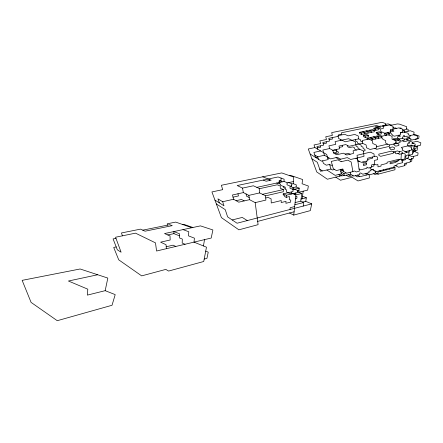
<?xml version="1.0" encoding="UTF-8"?>
<svg xmlns="http://www.w3.org/2000/svg" width="443" height="443" viewBox="0 0 443 443"><rect width="100%" height="100%" fill="white"/><g stroke="black" fill="none" stroke-linecap="round" stroke-linejoin="round"><path stroke-width="0.66" d="M387.553 132.59L389.441 133.343L389.43 134.733L388.55 134.927M389.391 169.104L389.397 168.274M367.153 139.423L367.042 138.238L379.978 135.408L381.849 136.189L381.91 138.282L382.846 138.681L382.863 139.368L385.698 140.581L385.726 142.973L386.202 143.515L389.552 144.972L389.541 146.317L376.738 149.302L374.878 148.433M298.964 190.224L297.713 190.518L297.474 192.561L291.25 194.04L286.566 192.085L286.676 189.958L285.126 189.322L285.22 187.145L280.613 185.307L280.635 184.21L279.129 183.612L279.162 180.7L281.012 180.301M280.07 182.306L280.087 181.392L279.156 181.037M391.595 125.806L391.606 125.147L388.035 123.841L385.676 124.328M281.061 178.064L280.989 181.403L282.163 181.851M385.98 135.281L384.446 134.312L384.43 133.271L393.893 131.211L392.969 130.53L393.057 126.344L389.319 124.965L383.212 126.244L383.383 128.392L380.659 128.968L380.736 131.438L386.307 134.024L389.441 133.343M393.185 139.623L393.196 139.024L396.275 138.327L398.213 139.113L398.152 140.464L400.101 141.262L400.029 142.602L393.877 144.03L393.855 144.695L395.765 146.184L398.85 145.465L398.916 144.13L395.998 142.912L395.904 142.192M395.101 140.414L395.123 139.811L393.196 139.024M256.84 187.356L284.029 181.447L287.119 182.616L287.003 184.825L290.132 186.038L289.977 188.214L293.139 189.466L292.95 191.597L283.221 193.879L283.182 194.931L284.727 195.601L284.683 196.637L286.233 197.318L289.467 196.542L289.251 199.505L290.785 200.181L290.63 202.13L285.918 203.304L286.017 201.355L281.189 202.545L281.239 200.552L271.254 202.983L271.105 198.846L268.104 197.428L265.739 197.982M259.199 188.757L277.196 184.797L280.286 186.043L280.247 188.269L283.37 189.56L283.293 191.747L265.595 195.85M283.67 186.525L283.625 187.616L285.17 188.242M393.921 167.105L395.012 167.653L394.935 169.78L378.04 174.188L375.254 172.654M284.029 181.447L284.113 179.194L278.082 176.962L237.188 185.523L242.498 188.103L253.357 185.783L259.161 188.402L259.615 192.932L265.59 195.745L265.878 200.092L255.19 202.628L249.542 199.671L238.738 202.174L233.572 199.256L222.663 201.731L217.95 198.857L219.357 202.883M398.528 135.27L400.433 136.189L397.41 136.87L397.382 137.546L398.307 138.604L399.27 138.986L402.288 138.299L404.237 139.074L404.143 140.409L401.125 141.107L400.162 140.713L400.195 140.049L399.237 139.656L399.27 138.986M397.919 153.422L399.342 154.319L402.36 153.577L402.443 152.32L400.511 151.467L399.381 151.744M398.052 160.632L398.03 161.125L396.048 161.623L396.02 162.31L390.095 163.805L390.106 162.636L399.021 160.394L399.082 159.203L387.088 162.204L387.093 163.389L381.013 164.923L381.052 166.092L377.995 166.867L377.879 164.514L376.323 164.901L375.542 164.491L373.875 164.824L373.958 166.003L371.671 166.579M286.233 197.318L286.35 195.225L283.221 193.879M400.655 133.055L400.677 132.656L403.606 132.014L404.509 132.352L404.631 130.668L402.781 129.987M400.948 128.581L400.981 127.961L399.896 128.193M402.366 153.472L403.329 153.239L405.256 154.086L404.863 158.921L401.951 159.652L401.015 159.22L401.352 153.826M402.288 138.299L402.366 137.086L403.346 136.859L403.429 135.663L404.387 135.447L404.293 136.776L407.217 136.117L407.106 137.424L409.991 136.771L410.118 135.458L408.202 134.733L408.319 133.415L404.537 131.997M402.621 140.819L404.049 141.732L407.023 141.046L407.134 139.722L405.184 138.952L404.232 139.168M401.951 159.652L401.851 161.125L402.731 161.54L402.654 162.67L396.956 164.126L396.906 165.245L394.048 165.975L394.015 167.083L376.567 171.579L374.844 170.904M402.814 160.394L402.886 159.419M291.295 191.985L291.212 193.037L295.93 194.986L293.742 215.082L289.517 212.994M290.027 209.495L290.171 207.712L294.673 206.56M405.273 151.506L404.841 151.894L406.281 152.519L406.381 151.362M408.042 131.228L408.197 129.428L406.552 128.835M291.782 184.022L293.227 183.701L293.803 177.117L281.726 172.92L221.373 185.268L222.713 189.659L211.926 191.935L221.406 217.607L238.877 229.823L258.103 224.662L255.19 202.628M292.928 189.382L293.089 187.572L291.544 186.974L291.804 183.756L288.714 182.594M406.198 163.096L406.043 164.796L404.348 165.233M409.825 138.482L409.864 138.061L408.917 137.695L408.889 137.02M409.027 151.844L408.751 154.673L409.686 155.083L412.499 154.386L413.059 149.568L411.558 148.942M409.321 150.648L409.21 151.799L406.281 152.519M294.977 194.593L295.021 194.139L293.482 193.508M408.8 155.914L409.509 155.006M293.083 187.649L296.096 186.963L296.317 184.853L293.227 183.701M295.592 194.848L295.791 192.96M412.488 143.549L412.627 142.275L410.694 141.505L408.817 141.943L408.762 142.568L409.725 142.956L407.826 143.399L407.71 144.673L407.233 145.138L408.618 145.708L411.353 145.06L412.278 145.437L410.849 145.775L410.788 146.395L415.047 145.382M410.102 135.586L413.779 134.755L414.072 132.13L410.246 130.74L403.933 132.13M413.701 156.34L413.474 158.217L411.414 158.738L411.968 158.987L411.708 161.219L410.179 161.606M414.072 149.014L414.017 149.468L415.185 149.956L414.969 151.689M296.096 186.963L299.219 188.153L298.715 192.245L307.663 190.119L308.361 186.032L302.06 183.751L302.63 179.526L290.575 175.362L289.44 175.6M416.342 146.262L416.055 148.532L413.972 149.036L414.033 148.521L413.469 148.106L414.105 147.923L414.177 147.325L413.618 146.877L414.897 146.611L415.202 144.13L412.544 143.072M417.71 145.935L417.118 150.31L415.08 150.814M295.104 202.584L300.747 201.166L301.833 193.486L297.563 191.786M302.087 198.824L303.217 191.177M303.206 206.078L303.787 202.473L300.747 201.166M203.442 245.954L204.522 239.635M302.862 202.074L305.736 201.344L306.351 197.766L302.48 196.188M105.174 290.674L107.826 278.071L80.117 268.984L22.15 280.353L31.093 302.403L57.258 320.699L112.024 305.271L115.202 294.612L105.174 290.674L87.36 295.11L87.803 289.174L68.427 281.017L97.698 274.749M305.736 201.344L311.722 203.869L310.294 210.635L293.742 215.082M204.19 259.089L206.942 258.352L208.238 252.167L205.724 251.103M257.671 221.406L294.102 211.787M377.353 173.811L374.9 174.448L373.604 173.728M368.609 174.481L360.181 176.657L357.551 175.096M395.012 167.653L377.929 172.067L378.04 174.188M311.722 203.869L237.055 223.228L227.602 216.865L225.249 209.655L216.356 203.935M375.177 171.441L375.946 171.242M359.572 176.297L357.346 176.873L355.336 175.661M350.463 175.987L348.364 176.524L346.288 175.234M353.171 175.744L350.978 176.308L348.375 174.708M340.313 169.586L341.348 173.811L344.383 175.716L350.557 174.154L353.719 176.076L359.86 174.503L359.666 173.191L360.646 172.942L362.861 174.226L369.047 172.637L368.914 171.28L370.398 170.904L370.337 170.234L372.574 169.663L375.149 171.07L375.299 173.291L369.263 174.852L366.516 173.285M409.792 159.541L411.968 158.987M232.215 219.966L242.26 217.424L247.277 220.575M294.866 204.738L303.787 202.473M341.442 175.683L327.377 179.232L316.745 171.934L308.273 148.998L314.912 147.563L326.69 154.469L328.174 159.563L321.463 161.125L310.128 154.009M401.884 160.626L405.666 159.674L405.766 158.511L408.612 157.797L408.845 155.438L407.898 155.022L406.026 155.487L405.866 157.343L405.024 156.972M343.929 175.434L341.869 175.954L339.299 174.326M341.348 173.811L335.141 175.367L326.923 170.023M340.811 171.618L343.873 173.523L346.11 172.964M399.054 159.713L401.015 159.22M352.877 171.441L354.627 171.004L356.25 171.956L359.367 171.17L357.019 155.277L370.304 152.159L374.014 153.976L374.185 156.6L367.618 158.179L367.873 160.737L361.289 162.337L357.783 160.438M301.041 199.084L306.351 197.766M342.943 170.034L341.802 170.317L341.553 169.281M412.654 153.068L413.413 152.885L413.552 151.7L412.848 151.401M295.509 198.835L296.782 198.519L297.009 196.576L295.808 196.077M334.57 169.459L332.416 169.985L330.938 169.049L329.592 164.419L326.33 165.195L323.412 163.351L322.609 160.853M415.185 149.956L412.942 150.598M322.31 170.854L320.472 171.297L317.338 162.299L311.894 158.799M330.938 169.049L322.465 170.954L319.713 169.126M357.966 161.689L359.434 161.335M367.74 159.397L372.535 158.234L372.441 157.016M332.272 165.067L331.093 165.35L329.592 164.419M414.897 146.611L420.485 145.271L420.85 142.79L416.985 141.295L412.627 142.319M374.185 156.545L375.653 156.191L377.502 157.104L377.63 159.635L374.44 160.416L374.684 164.093L371.533 164.879L371.727 167.26L368.593 168.047L366.859 167.1L366.981 168.262L360.707 169.841L359.029 168.883M393.268 151.955L397.543 150.93L399.481 151.788L399.409 153.062L396.358 153.804L395.394 153.367L395.438 152.099L393.899 152.47L393.334 152.215M301.833 193.486L297.236 194.593L295.686 193.956M341.138 161.717L347.805 160.144L351.166 162.033L352.905 171.613L346.526 173.219L340.523 169.536M286.35 195.225L291.284 194.051M411.863 143.704L413.28 143.366M166.208 246.779L173.041 245.178L175.821 246.452M363.41 151.091L365.071 150.709L364.927 149.363L363.127 148.483L362.972 147.12L361.183 146.256L361.012 144.883L357.484 143.194L357.291 141.81L355.552 140.985L355.347 139.589M293.133 189.565L299.219 188.153M376.6 146.672L387.631 144.136M345.108 154.092L348.469 153.317L350.169 154.225M327.814 158.312L329.077 158.024M389.552 144.972L395.859 143.51L395.953 140.769L392.033 139.146L392.083 136.355L388.206 134.794L362.224 140.509L362.546 143.294L366.151 144.994L366.422 147.729L370.082 149.479L376.666 147.956L376.522 145.21L372.762 143.499L372.569 140.697L367.042 138.238M359.805 149.241L353.088 150.781L353.52 153.444L346.797 155.006L343.447 153.189L336.686 154.734L333.485 152.929L332.809 150.288L329.658 148.538L322.836 150.044L324.414 155.244L330.55 158.899L337.317 157.326L340.567 159.187M395.948 140.968L398.152 140.464M262.561 194.316L283.37 189.56M236.125 200.696L241.513 199.461L244.182 200.912M314.785 154.984L317.675 156.772L324.414 155.244M414.172 134.899L415.279 134.65L419.05 136.045L418.713 138.554L415.152 139.274M317.753 157.005L315.654 157.481L313.893 152.425L320.654 150.93M395.123 139.811L398.213 139.113M335.074 153.826L338.452 153.056L338.147 151.744L334.941 149.983L332.848 150.448M333.485 152.929L336.846 152.171L336.215 149.524M233.572 199.256L232.475 194.992L243.362 192.589L248.844 195.363L259.615 192.932M290.115 186.254L291.632 185.916M362.546 143.294L349.156 146.284L345.767 144.568L338.989 146.063L339.593 148.77L332.809 150.288M233.029 197.152L238.439 195.944L237.957 193.779M371.007 139.999L381.888 137.59M339.294 147.425L342.672 146.672L342.389 145.31M287.103 182.948L293.416 181.558M403.13 130.115L406.508 129.378L406.718 126.726L399.409 124.129L397.437 123.924L390.466 125.386M279.129 183.612L278.176 183.823L276.67 183.042M116.204 246.917L113.707 247.465L118.73 259.831L141.677 275.878L165.798 269.399L168.611 271.055L203.73 261.497L206.471 247.183L194.001 242.133L194.427 238.168L188.496 235.87L188.79 231.75L182.998 229.612M392.969 130.53L390.66 130.768M358.675 138.869L345.23 141.788L338.635 138.515L338.02 135.696L344.754 134.29L348.104 135.863L354.804 134.445L358.304 136.023L358.675 138.869L360.436 139.683L360.608 141.079L362.391 141.91M365.248 137.441L368.504 136.732L368.382 135.32L366.588 134.545L363.326 135.242L363.476 136.649L365.248 137.441L365.11 136.029L363.326 135.242M378.128 134.639L381.29 133.952L381.251 132.546L379.396 131.792L376.229 132.474L376.262 133.177L377.176 133.559L377.209 134.257L378.128 134.639L378.067 133.232L376.229 132.474M317.326 147.929L320.66 147.203L320.256 145.891M167.819 234.951L173.927 233.627L179.498 235.87M323.202 143.842L326.535 143.128L326.164 141.788M365.11 136.029L368.382 135.32M378.067 133.232L381.251 132.546M361.566 134.467L374.413 131.726L374.329 130.308L372.53 129.577L359.655 132.285L359.832 133.703L361.566 134.467L361.405 133.044L359.655 132.285M378.843 128.575L380.177 128.293L380.127 126.886L376.556 125.502L341.481 132.762L341.763 134.168L338.463 134.855L338.618 135.575M329.138 139.717L332.466 139.013L332.128 137.64M361.405 133.044L374.329 130.308M380.127 126.886L373.898 128.193L373.936 128.896L375.764 130.32L378.887 129.661L378.831 128.248L375.238 126.836L378.328 126.189M338.164 136.372L328.778 138.343L329.492 141.073L322.809 142.502L323.589 145.171L316.9 146.616L317.747 149.225M373.898 128.193L375.692 128.907L378.831 128.248M378.92 126.421L381.174 125.95L382.071 126.46L382.697 126.327L382.68 125.635L385.681 125.009L386.905 125.469M115.961 238.323L113.092 238.915L117.317 249.791L121.1 252.222L115.562 237.232L135.514 233.151L155.487 242.864L156.567 251.02L211.2 238.046L212.895 229.95L200.469 225.875L164.53 233.566L170.007 235.87L170.173 240.001L160.61 242.16L166.07 244.73L166.335 248.7M182.754 224.551L183.773 224.341L192.899 227.492M142.768 230.155L169.713 224.701L172.244 225.637L145.071 231.196L140.52 229.136L121.471 232.952L122.412 235.831M191.852 227.719L175.688 222.098L167.238 223.787L167.31 225.188M396.607 128.376L395.217 127.861L394.132 128.093L393.035 127.396M413.779 134.755L417.649 136.189L417.312 138.77L411.641 140.088L410.866 139.783M382.68 125.635L383.898 126.1M293 188.624L297.713 190.479M262.688 176.812L271.177 180.157L266.132 181.226L263.275 180.063M369.346 130.248L371.134 130.984L371.234 132.402M366.139 130.918L367.911 131.665L368.033 133.088M412.915 150.819L418.081 152.996L417.749 155.327L412.234 156.711L409.459 155.493M376.777 136.112L378.638 136.898L378.699 138.299M362.911 131.599L364.672 132.352L364.81 133.775M373.56 136.815L375.404 137.607L375.481 139.008M185.041 244.259L182.184 243.03L182.322 239.082L179.465 237.908L179.531 233.782L173.894 231.562L173.927 233.627M370.315 137.524L372.142 138.327L372.242 139.728M406.89 158.229L410.379 159.807L410.129 162.088L404.487 163.539L404.304 165.771L398.65 167.232L395.4 165.632M356.46 150.005L354.71 149.125L354.5 147.768L352.761 146.899L349.4 147.652L347.705 146.783L347.45 145.42M249.199 197.545L246.452 196.127L246.064 193.956M385.482 169.281L386.551 169.841M379.767 170.754L380.825 171.319M355.884 158.251L357.595 159.175M341.154 161.723L337.937 159.851L331.253 161.424L333.269 168.639L336.337 170.566L342.827 168.971L343.358 171.275M341.664 169.259L343.092 170.129M214.949 200.12L223.986 205.79L222.663 201.731M335.755 177.117L340.512 180.235L352.035 177.272L358.01 180.949L369.434 177.948L369.119 174.769M317.675 156.772L318.523 159.281M314.912 147.563L314.037 144.966L320.671 143.549L319.863 140.891L326.485 139.495L325.743 136.776L332.361 135.403L331.685 132.618L382.11 122.301L385.67 123.619L385.681 125.009M329.658 148.538L328.927 145.841L335.744 144.357L335.085 141.594L348.597 138.692L355.491 141.987L356.1 146.146L357.85 147.01L358.038 148.366L363.398 151.03L364.008 156.324L350.701 159.486L347.306 157.608L339.238 159.524L336.027 157.625M339.011 174.398L339.465 176.181M343.873 173.523L344.383 175.716M340.252 139.318L340.49 140.431M350.191 172.299L350.557 174.154M242.498 188.103L243.362 192.589M248.844 195.363L249.542 199.671M362.978 161.928L363.122 163.079L366.344 162.293L366.217 161.141M365.979 173.423L366.173 175.112M370.104 167.67L370.193 168.633L371.921 169.58L373.36 169.215L373.427 170.129M375.692 128.907L375.764 130.32M269.721 179.581L269.754 180.456M383.677 169.747L383.699 170.577M386.307 134.024L386.318 135.209M389.535 147.646L389.53 148.305L390.488 148.732L390.477 149.391L391.435 149.817L394.558 149.075L394.597 147.763L392.659 146.915L389.535 147.646M390.676 129.649L390.632 133.304L391.573 133.681L391.568 134.367L392.509 134.744L392.498 135.431L394.397 136.189L400.505 134.827L400.633 132.474L402.654 132.025L402.825 129.273L398.999 127.861L390.676 129.649M393.34 151.988L393.312 153.278L380.709 156.329L378.848 155.427L378.793 154.142L391.418 151.118L393.34 151.988M401.746 147.358L401.707 148.001L402.676 148.411L402.587 149.69L402.067 150.116L405.461 151.589L411.425 150.133L411.708 147.574L407.737 145.93L401.746 147.358M408.031 139.589L407.914 140.896L410.822 140.221L410.954 138.919L409.022 138.166L406.104 138.836L408.031 139.589M366.472 163.511L363.271 164.303L363.421 165.51L366.605 164.724L366.472 163.511"/></g></svg>
